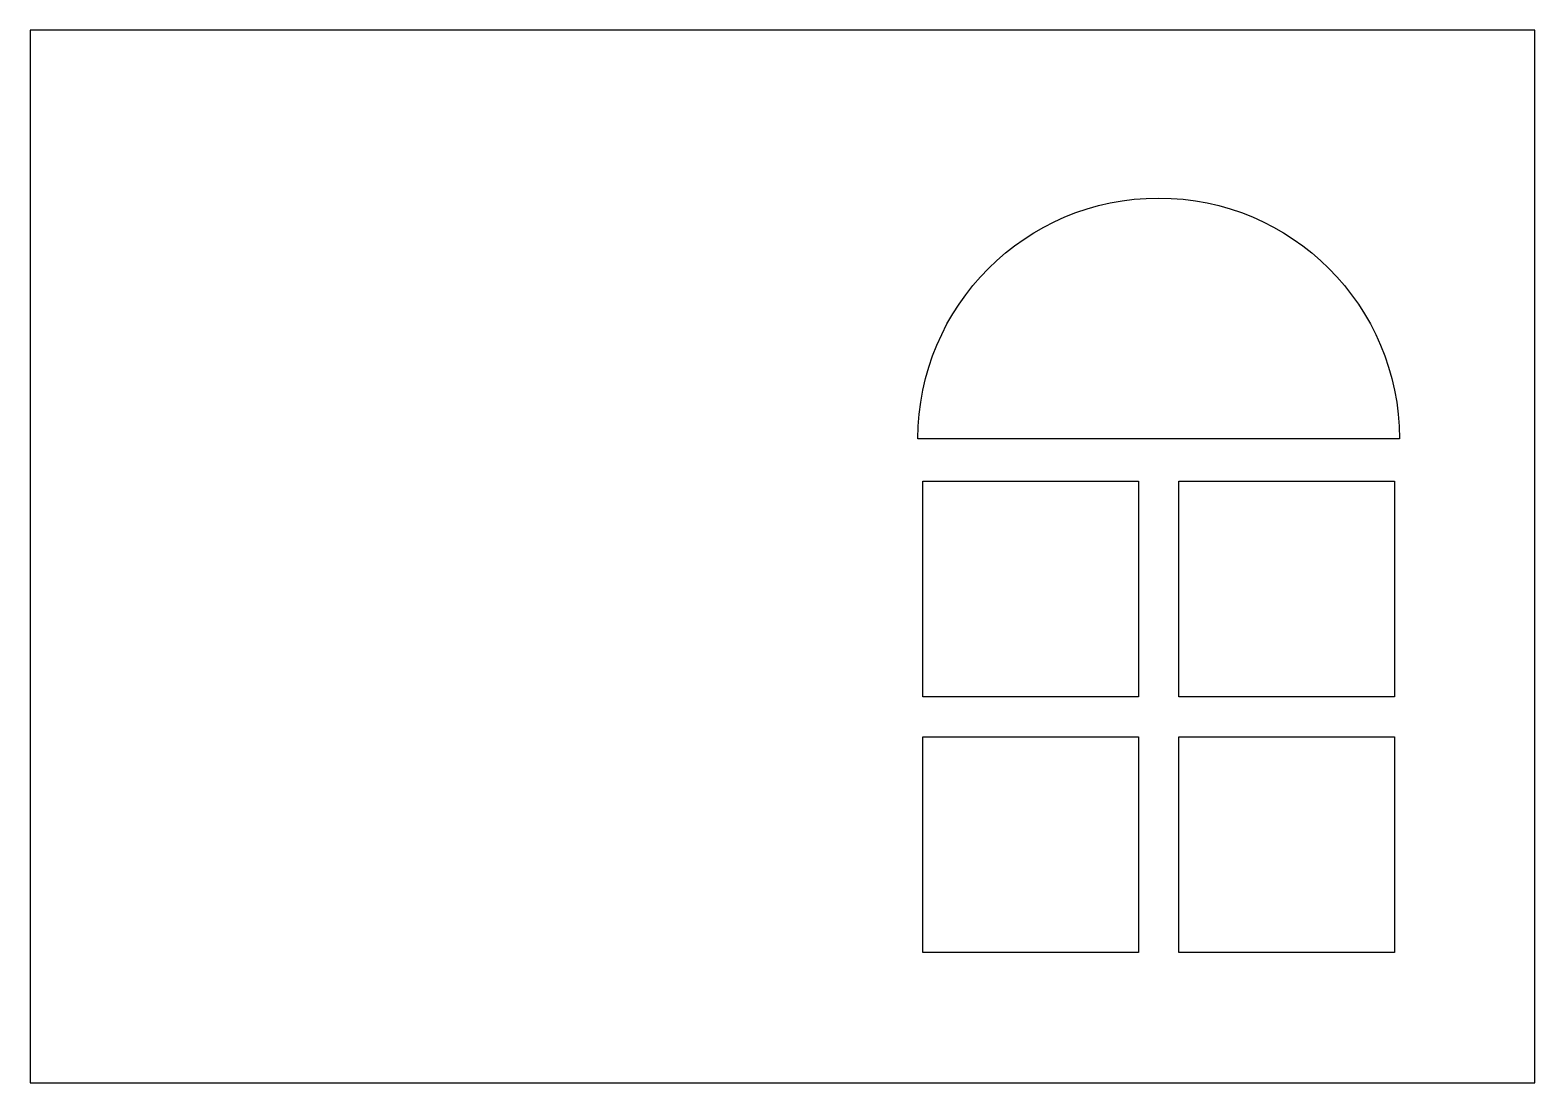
# Model space of a CAD drawing. Header units: centimetres. Extents: x -7.3 to 7.3, y -5.1 to 5.1.
import ezdxf

# ---------------------------------------------------------------- set-up
doc = ezdxf.new("R2010")
doc.units = ezdxf.units.CM
doc.header["$MEASUREMENT"] = 0
doc.layers.add('Camada 1', color=7, linetype='Continuous')

msp = doc.modelspace()

# ---------------------------------------------------------------- linework, layer by layer
at = {"layer": 'Camada 1'}
for points, knots in [([(0.00001, -5.12206), (0.00001, -5.12206), (-7.3172, -5.12206), (-7.3172, -5.12206), (-7.3172, -5.12206), (-7.3172, -5.12206), (-7.3172, 5.12206), (-7.3172, 5.12206), (-7.3172, 5.12206), (-7.3172, 5.12206), (0.00001, 5.12206), (0.00001, 5.12206), (0.00001, 5.12206), (0.00001, 5.12206), (7.31722, 5.12206), (7.31722, 5.12206), (7.31722, 5.12206), (7.31722, 5.12206), (7.31722, -5.12205), (7.31722, -5.12205), (7.31722, -5.12205), (7.31722, -5.12205), (0.00001, -5.12206), (0.00001, -5.12206)], [0, 0, 0, 0, 0.14285714, 0.14285714, 0.14285714, 0.14285714, 0.28571429, 0.28571429, 0.28571429, 0.28571429, 0.42857143, 0.42857143, 0.42857143, 0.42857143, 0.57142857, 0.57142857, 0.57142857, 0.57142857, 0.71428571, 0.71428571, 0.71428571, 0.71428571, 1, 1, 1, 1]), ([(6.0001, 1.14635), (6.0001, 2.43953), (4.95179, 3.48786), (3.65859, 3.48786), (3.65859, 3.48786), (2.36541, 3.48786), (1.31711, 2.43953), (1.31711, 1.14635), (1.31711, 1.14635), (1.31711, 1.14635), (6.0001, 1.14635), (6.0001, 1.14635)], [0, 0, 0, 0, 0.25, 0.25, 0.25, 0.25, 0.5, 0.5, 0.5, 0.5, 1, 1, 1, 1]), ([(1.3659, -1.3659), (1.3659, -1.3659), (3.46349, -1.3659), (3.46349, -1.3659), (3.46349, -1.3659), (3.46349, -1.3659), (3.46349, 0.73169), (3.46349, 0.73169), (3.46349, 0.73169), (3.46349, 0.73169), (1.3659, 0.73169), (1.3659, 0.73169), (1.3659, 0.73169), (1.3659, 0.73169), (1.3659, -1.3659), (1.3659, -1.3659)], [0, 0, 0, 0, 0.2, 0.2, 0.2, 0.2, 0.4, 0.4, 0.4, 0.4, 0.6, 0.6, 0.6, 0.6, 1, 1, 1, 1]), ([(3.85372, -1.3659), (3.85372, -1.3659), (5.95131, -1.3659), (5.95131, -1.3659), (5.95131, -1.3659), (5.95131, -1.3659), (5.95131, 0.73169), (5.95131, 0.73169), (5.95131, 0.73169), (5.95131, 0.73169), (3.85372, 0.73169), (3.85372, 0.73169), (3.85372, 0.73169), (3.85372, 0.73169), (3.85372, -1.3659), (3.85372, -1.3659)], [0, 0, 0, 0, 0.2, 0.2, 0.2, 0.2, 0.4, 0.4, 0.4, 0.4, 0.6, 0.6, 0.6, 0.6, 1, 1, 1, 1]), ([(1.3659, -3.85375), (1.3659, -3.85375), (3.46349, -3.85375), (3.46349, -3.85375), (3.46349, -3.85375), (3.46349, -3.85375), (3.46349, -1.75616), (3.46349, -1.75616), (3.46349, -1.75616), (3.46349, -1.75616), (1.3659, -1.75616), (1.3659, -1.75616), (1.3659, -1.75616), (1.3659, -1.75616), (1.3659, -3.85375), (1.3659, -3.85375)], [0, 0, 0, 0, 0.2, 0.2, 0.2, 0.2, 0.4, 0.4, 0.4, 0.4, 0.6, 0.6, 0.6, 0.6, 1, 1, 1, 1]), ([(3.85372, -3.85375), (3.85372, -3.85375), (5.95131, -3.85375), (5.95131, -3.85375), (5.95131, -3.85375), (5.95131, -3.85375), (5.95131, -1.75616), (5.95131, -1.75616), (5.95131, -1.75616), (5.95131, -1.75616), (3.85372, -1.75616), (3.85372, -1.75616), (3.85372, -1.75616), (3.85372, -1.75616), (3.85372, -3.85375), (3.85372, -3.85375)], [0, 0, 0, 0, 0.2, 0.2, 0.2, 0.2, 0.4, 0.4, 0.4, 0.4, 0.6, 0.6, 0.6, 0.6, 1, 1, 1, 1])]:
    msp.add_open_spline(points, degree=3, knots=knots, dxfattribs=at)

doc.saveas('drawing.dxf')
